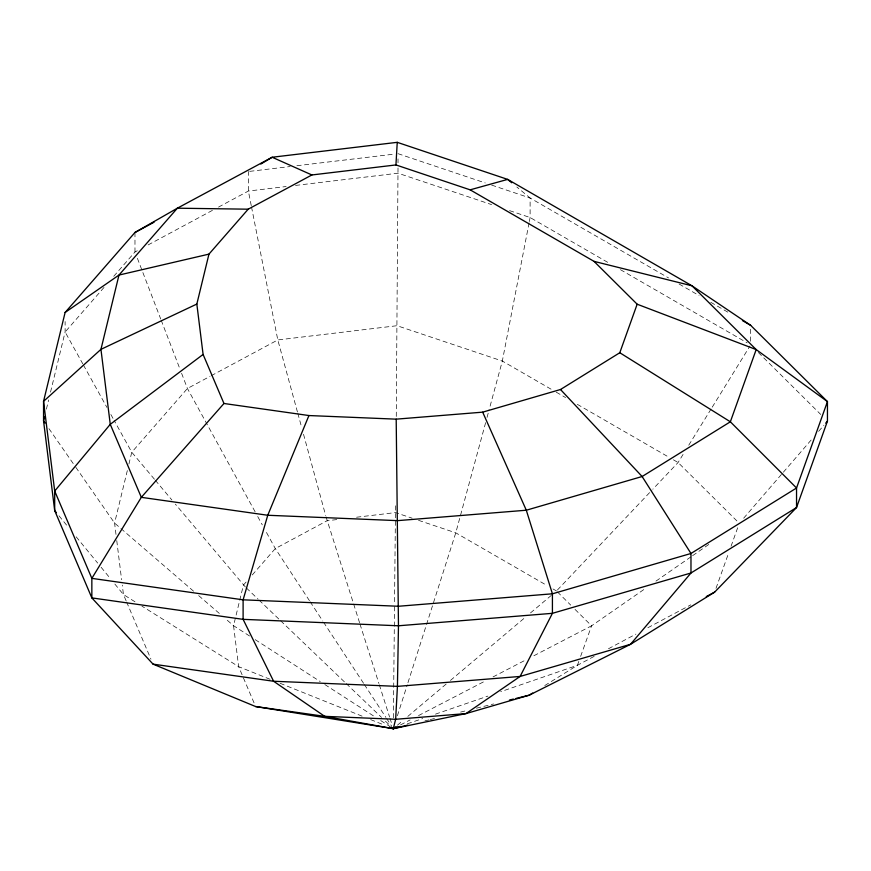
<?xml version="1.0" encoding="UTF-8"?>
<svg xmlns="http://www.w3.org/2000/svg" width="871" height="871" viewBox="0 0 871 871"><rect width="100%" height="100%" fill="white"/><g stroke="black" fill="none" stroke-linecap="round" stroke-linejoin="round"><path stroke-width="0.65" stroke-dasharray="4.36 3.27" d="M395.51 505.811L394.53 603.636M396.272 416.436L398.014 167.994M393.398 717.791L394.519 604.997M529.089 222.845L502.327 361.04L489.535 408.249M529.339 221.517L530.112 217.532L530.112 198.011L516.851 187.004M46.403 409.109L48.624 399.952M50.529 392.113L65.118 331.993L65.118 321.573M127.318 470.612L114.58 523.079L116.093 535.219M128.908 464.058L131.771 452.256L187.428 388.499L210.02 376.359M485.626 422.675L455.773 532.834L407.672 683.572M487.041 417.427L489.175 409.566M397.394 715.788L407.269 684.867M578.823 661.459L577.451 665.281L544.168 685.923M580.641 656.364L591.572 625.813L645.988 588.045M716.006 588.317L728.777 552.617M731.063 546.237L737.9 527.107M683.06 454.433L678.084 462.512L652.825 489.197M688.754 445.212L711.531 408.303M712.238 407.149L749.953 346.016M743.682 518.18L782.474 473.236M783.356 472.213L812.458 438.494M818.631 431.352L823.922 425.222M104.019 287.43L65.118 331.993L82.767 363.828M113.753 276.292L134.972 251.991L138.543 250.064M246.068 582.057L243.412 585.105L233.559 625.694L238.643 666.663L254.561 704.051M252.274 574.958L275.312 548.567L327.104 520.738L339.157 519.301M557.44 589.994L651.9 490.188M397.448 725.162L402.642 720.774M407.835 716.387L446.3 683.942M450.459 680.436L525.311 617.299M530.515 612.912L551.31 595.372M655.983 581.109L691.52 556.438M692.63 555.665L709.288 544.103M148.103 244.936L212.557 210.292M218.523 207.091L248.366 191.054L286.124 186.546M211.218 375.717L277.805 339.94L397.056 325.71L502.327 361.04L551.539 389.457M594.153 656.375L577.451 665.281L500.716 691.694M608.47 648.743L635.906 634.11M647.839 627.751L690.779 604.855M400.497 724.922L410.11 719.936M418.526 715.581L485.822 680.676M493.03 676.93L525.474 660.098M533.89 655.743L591.572 625.813L574.512 608.873M407.356 723.823L422.696 718.542M435.489 714.144L487.923 696.092M424.961 720.861L428.924 719.892M430.241 719.566L435.522 718.259M460.607 712.086L467.204 710.464M476.448 708.188L493.607 703.953M249.716 171.358L290.163 166.535M296.902 165.73L395.325 153.993M295.552 185.425L398.014 173.198L491.636 204.62M356.587 517.222L395.445 512.584L412.135 518.191M398.014 153.677L485.223 182.943M491.636 185.098L530.112 198.011L668.547 277.925M509.6 210.64L530.112 217.532L609.885 263.586M418.548 520.335L455.773 532.834L547.13 585.573M270.075 679.271L238.643 666.663L141.886 606.096M280.135 683.3L363.109 716.572M370.654 719.598L384.481 725.14M679.108 284.022L699.043 295.541M710.78 302.313L729.55 313.146M620.446 269.683L747.144 342.836M556.221 392.157L565.595 397.568M577.31 404.329L668.71 457.101M673.392 459.801L678.084 462.512L738.314 522.339M552.987 588.959L556.504 590.984M134.972 601.774L123.464 594.555L114.863 584.06M249.531 635.993L233.559 625.694L225.349 618.617M255.236 639.673L320.267 681.59M324.829 684.541L373.888 716.169M380.736 720.578L389.86 726.458M193.558 591.191L114.58 523.079L74.438 465.31M198.686 595.622L220.221 614.197M245.372 586.978L175.376 504.146M246.351 587.925L258.099 599.183M259.079 600.119L279.656 619.825M280.636 620.762L345.286 682.69M346.266 683.626L381.531 717.41M385.45 721.166L390.35 725.848M758.347 352.494L820.732 414.454M557.451 591.932L570.723 605.105M154.45 479.235L131.771 452.256L114.134 420.421M155.321 480.28L171.892 499.998M58.988 515.817L67.579 526.313M76.18 536.819L97.672 563.069M101.112 567.261L110.563 578.812M48.95 428.641L73.665 464.199M309.445 600.674L275.312 548.567L265.546 530.787M310.185 601.807L322.793 621.067M323.533 622.199L363.61 683.365M364.35 684.497L385.864 717.345M386.604 718.477L391.798 726.403M83.42 365.003L106.937 407.443M110.867 414.52L113.48 419.234M255.127 511.81L187.428 388.499L180.635 370.806M257.729 516.557L262.291 524.854M126.099 600.772L123.464 594.555L122.288 585.116M126.633 602.013L150.955 659.184M137.4 258.306L160.71 318.982M161.2 320.245L180.145 369.544M359.581 622.765L326.026 516.808M359.984 624.061L378.896 683.463M379.31 684.758L389.587 717.04M390.001 718.335L392.048 724.792M297.447 411.994L277.805 339.94L251.523 207.004M297.806 413.3L301.736 427.715M303.522 434.27L325.667 515.501M251.262 205.676L248.366 191.054L248.366 171.522M116.758 540.608L121.613 579.727M750.66 329.249L750.66 342.259M398.014 158.881L398.014 162.79M134.972 232.47L134.972 251.991"/><path stroke-width="1.31" d="M395.946 164.935L311.883 174.962L248.191 209.192L208.953 254.136L196.835 304.055L100.949 349.347L43.55 401.346L54.688 491.048L91.847 578.366L91.847 597.898L243.107 619.346L398.472 625.781L552.421 613.326L690.975 572.998L796.54 507.532L796.54 488L827.45 401.607L756.191 349.576L637.158 304.208L594.033 261.365L470.144 189.834L395.946 164.935L397.241 142.332L272.155 157.248L177.368 208.191L134.972 232.47L65.118 312.46L43.55 401.346L43.55 420.867L54.688 510.569L91.847 597.898L153.067 664.148L255.617 706.544L393.289 728.668L465.963 713.599L529.241 695.178L630.517 644.311L714.634 592.138L796.54 507.532L827.45 421.129L827.45 401.607L750.66 325.34L692.01 285.819L507.662 179.393L397.241 142.332M44.497 416.948L43.55 420.867L45.096 423.088M619.793 352.733L730.355 421.793L796.54 488L690.975 553.477L552.421 593.804L398.472 606.26L243.107 599.825L91.847 578.366L141.32 497.33L223.967 403.491L308.933 415.543L396.196 419.158L482.676 412.157L560.499 389.511L619.793 352.733L637.158 304.208M308.933 415.543L267.756 515.262L243.107 599.825L243.107 619.346L273.603 681.253L324.698 716.343L393.289 728.668L407.802 725.086M825.686 423.175L827.45 421.129M395.369 726.915L393.289 728.668L389.511 727.154M196.835 304.055L203.095 354.443L110.258 424.329L54.688 491.048L54.688 510.569L56.408 512.671M65.118 312.46L118.979 275.062L177.368 208.191L248.191 209.192M532.693 693.044L529.241 695.178L516.046 698.433M260.832 164.042L272.155 157.248L311.883 174.962M134.972 232.47L154.069 222.203M706.283 596.591L714.634 592.138M396.893 726.795L393.289 728.668L391.003 727.198M399.68 726.468L393.289 728.668L395.652 719.283L397.426 686.37L398.472 625.781L396.196 419.158M470.144 189.834L507.662 179.393L511.745 182.768M509.448 700.055L513.4 699.075M208.953 254.136L118.979 275.062L100.949 349.347L110.258 424.329L141.32 497.33L267.756 515.262L397.622 520.64L526.302 510.221L642.123 476.513L730.355 421.793L756.191 349.576L692.01 285.819L594.033 261.365M153.067 664.148L273.603 681.253L397.426 686.37L520.096 676.451L630.517 644.311L690.975 572.998L690.975 553.477L642.123 476.513L560.499 389.511M255.617 706.544L324.698 716.343L395.652 719.283L465.963 713.599L520.096 676.451L552.421 613.326L552.421 593.804L526.302 510.221L482.676 412.157M742.451 320.593L750.66 325.34M203.095 354.443L223.967 403.491"/></g></svg>
